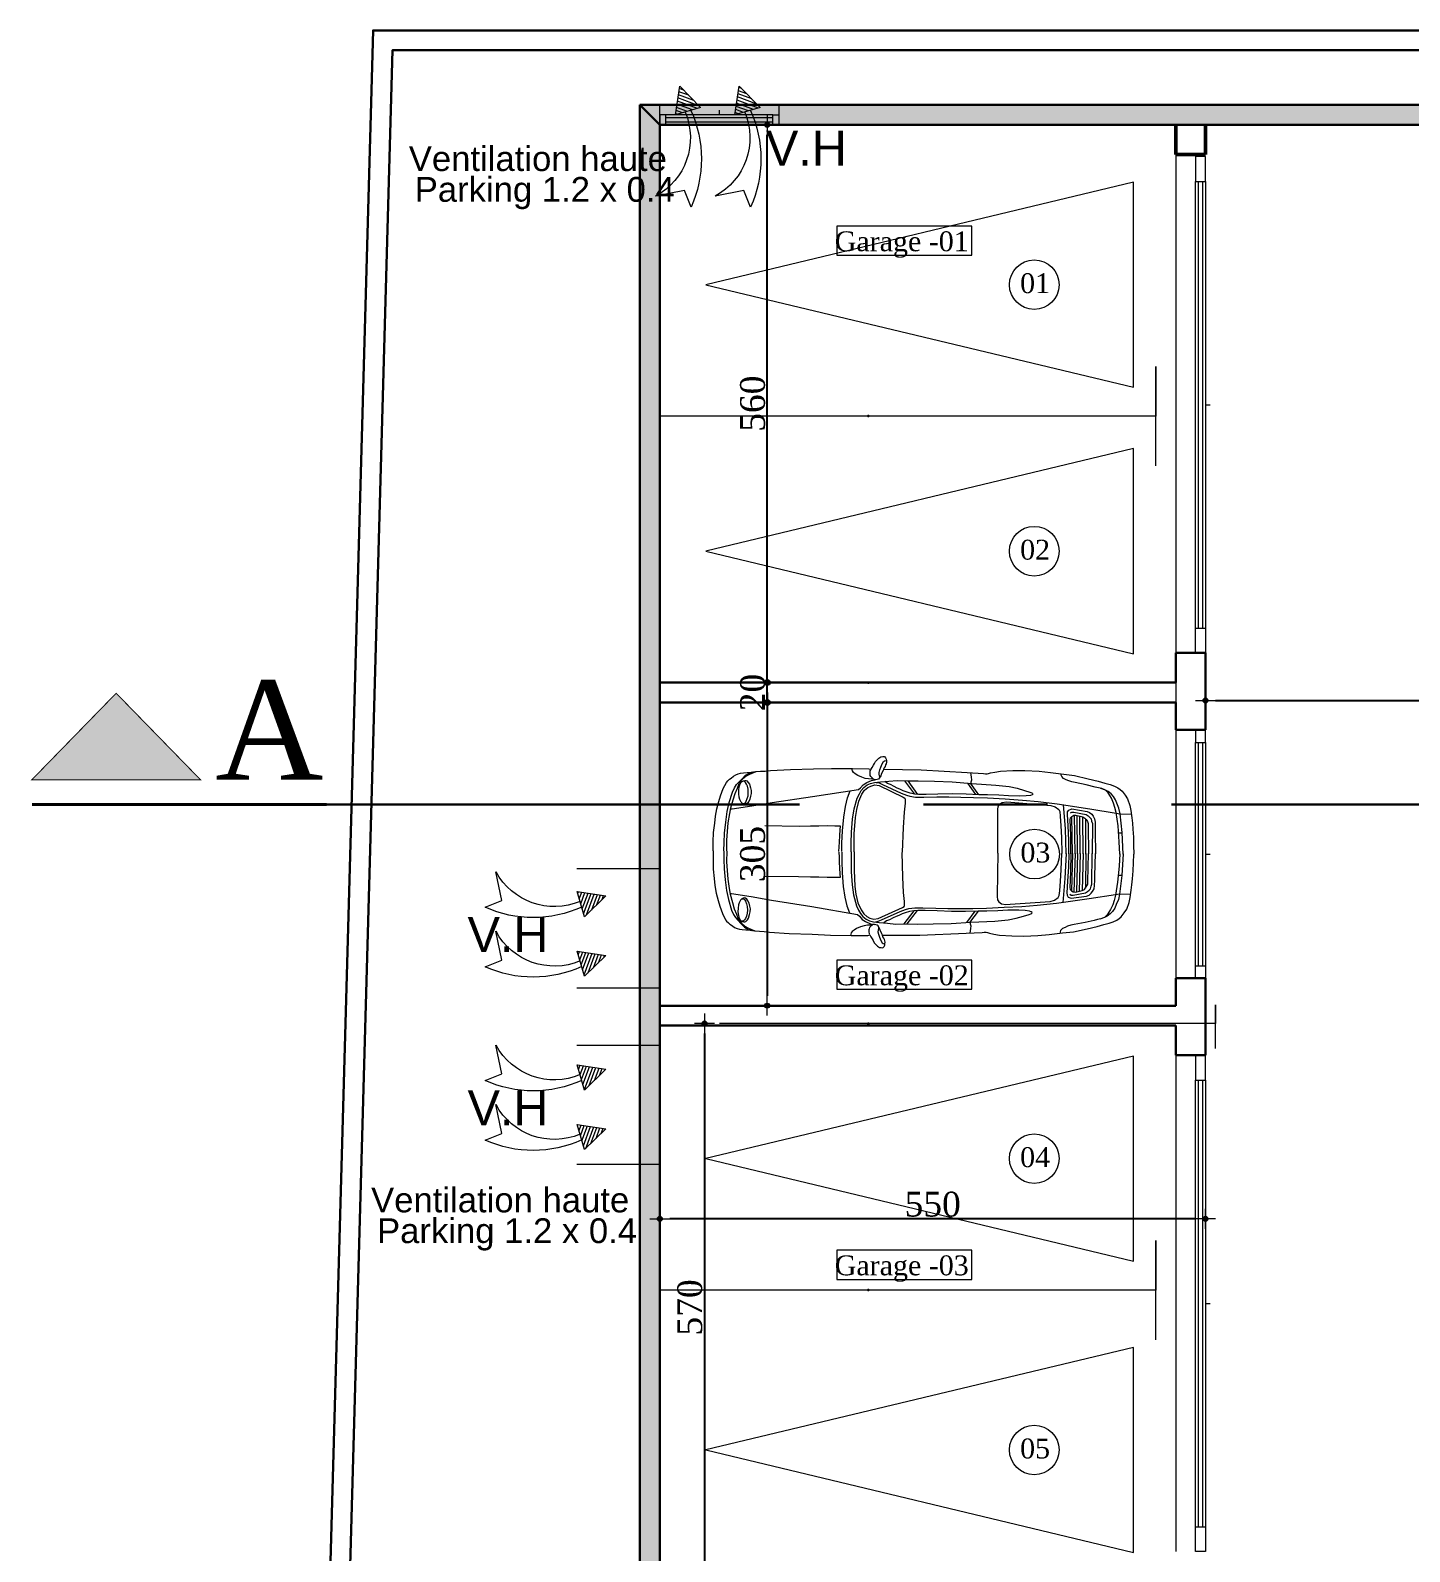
# Model space of a CAD drawing. Header units: metres. Extents: x 0 to 4415, y 1197 to 2590.
# Drawn here: x 1889.97 to 1903.87, y 1261.29 to 1276.61 of the extents above; entities that cross this region are included whole.
import ezdxf
from ezdxf.enums import TextEntityAlignment as Align

# ---------------------------------------------------------------- set-up
doc = ezdxf.new("R2010")
doc.units = ezdxf.units.M
for name, pattern in [('AXES', [2, 1.25, -0.25, 0.25, -0.25]), ('CACHE2', [4.7625, 3.175, -1.5875]), ('CONTINU', [0])]:
    doc.linetypes.add(name, pattern=pattern)
doc.layers.get('DEFPOINTS').update_dxf_attribs({"lineweight": 5})
doc.layers.add('00-axe', color=7, linetype='AXES', lineweight=5, true_color=0xdb0000)
for name, color, linetype, lineweight in [('00-cot-ext 2', 7, 'Continuous', 13), ('00-Menuiserie', 152, 'CONTINU', 5), ('00-MUR', 7, 'Continuous', 30), ('00-texte', 7, 'Continuous', 13), ('Archi sécurit', 191, 'Continuous', 0), ('caché', 20, 'CACHE2', 13), ('gris', 251, 'Continuous', 9), ('mur', 7, 'Continuous', 50), ('vue', 7, 'Continuous', 5)]:
    doc.layers.add(name, color=color, linetype=linetype, lineweight=lineweight)
doc.layers.add('SECURITE', color=3, linetype='Continuous')
doc.styles.add('style1', font='romantic.ttf')
doc.styles.add('STYLE2', font='swissl.ttf', dxfattribs={"width": 0.7})
doc.styles.add('style5', font='times.ttf')
doc.styles.add('WALIDcotat', font='times.ttf')
doc.dimstyles.new('walid 100', dxfattribs={"dimscale": 0, "dimtxt": 0.25, "dimasz": 0.1, "dimexe": 1.25, "dimexo": 0.625, "dimgap": 0.02, "dimtad": 1, "dimdec": 0, "dimlfac": 100, "dimrnd": 5, "dimtxsty": 'WALIDcotat', "dimblk": 'COTE', "dimcen": 2.5, "dimse1": 1, "dimse2": 1, "dimclrd": 256, "dimclrt": 256, "dimadec": 0, "dimazin": 0, "dimtfac": 1, "dimtdec": 0, "dimtix": 1, "dimtmove": 2, "dimatfit": 3, "dimldrblk": 'COTE', "dimfxl": 1.25, "dimarcsym": 0})

# ---------------------------------------------------------------- blocks, each defined once
blk = doc.blocks.new('COTE')
at = {"ltscale": 0.05}
h = blk.add_hatch(color=256, dxfattribs=at)
edge = h.paths.add_edge_path()
edge.add_arc((0, 0), 0.25, 0, 360)
for p, q in [((1, 0), (-1, 0)), ((0, -1), (0, 1))]:
    blk.add_line(p, q)
blk.add_circle((0, 0), 0.25)
blk = doc.blocks.new('*D71')
at = {"layer": '00-cot-ext 2', "lineweight": -2, "transparency": 16777216}
blk.add_line((1897.395, 1270.141), (1897.395, 1275.561), dxfattribs=at)
at = {"layer": 'DEFPOINTS', "color": 0, "transparency": 16777216}
for p in [(1897.213, 1275.661), (1897.395, 1275.661), (1897.213, 1270.041)]:
    blk.add_point(p, dxfattribs=at)
at = {"layer": '00-cot-ext 2', "lineweight": -2, "transparency": 16777216, "xscale": 0.1, "yscale": 0.1, "zscale": 0.1}
for p, rotation in [((1897.395, 1275.661), 90), ((1897.395, 1270.041), 270)]:
    blk.add_blockref('COTE', p, dxfattribs=dict(at, rotation=rotation))
at = {"layer": '00-cot-ext 2', "transparency": 16777216, "insert": (1897.248, 1272.851), "char_height": 0.25, "attachment_point": 5, "rotation": 90, "style": 'WALIDcotat'}
blk.add_mtext('560', dxfattribs=at)
blk = doc.blocks.new('A$C6EC847CB')
for p, q in [((0.95, 0.1), (0.05, 0.1)), ((0.95, 0.07), (0.05, 0.07)), ((0.05, 0.03), (0.95, 0.03)), ((0.05, 0), (0.95, 0))]:
    blk.add_line(p, q)
for points in [[(0.05, 0), (0.05, 0.1), (0, 0.1), (0, 0)], [(0.95, 0), (0.95, 0.1), (1, 0.1), (1, 0)]]:
    blk.add_lwpolyline(points, close=True)
at = {"layer": 'DEFPOINTS'}
blk.add_line((0.5, 0.1), (0.5, 0.1464), dxfattribs=at)
blk = doc.blocks.new('*D77')
at = {"layer": '00-cot-ext 2', "lineweight": -2, "transparency": 16777216}
blk.add_line((1897.395, 1269.741), (1897.395, 1266.886), dxfattribs=at)
at = {"layer": 'DEFPOINTS', "color": 0, "transparency": 16777216}
for p in [(1897.395, 1269.841), (1897.395, 1266.786), (1897.395, 1266.786)]:
    blk.add_point(p, dxfattribs=at)
at = {"layer": '00-cot-ext 2', "lineweight": -2, "transparency": 16777216, "xscale": 0.1, "yscale": 0.1, "zscale": 0.1}
for p, rotation in [((1897.395, 1269.841), 90), ((1897.395, 1266.786), 270)]:
    blk.add_blockref('COTE', p, dxfattribs=dict(at, rotation=rotation))
at = {"layer": '00-cot-ext 2', "transparency": 16777216, "insert": (1897.248, 1268.314), "char_height": 0.25, "attachment_point": 5, "rotation": 90, "style": 'WALIDcotat'}
blk.add_mtext('305', dxfattribs=at)
blk = doc.blocks.new('*D78')
at = {"layer": '00-cot-ext 2', "lineweight": -2, "transparency": 16777216}
blk.add_line((1896.762, 1266.506), (1896.762, 1260.986), dxfattribs=at)
at = {"layer": 'DEFPOINTS', "color": 0, "transparency": 16777216}
for p in [(1897.395, 1266.606), (1896.762, 1260.886), (1896.762, 1260.886)]:
    blk.add_point(p, dxfattribs=at)
at = {"layer": '00-cot-ext 2', "lineweight": -2, "transparency": 16777216, "xscale": 0.1, "yscale": 0.1, "zscale": 0.1}
for p, rotation in [((1896.762, 1266.606), 90), ((1896.762, 1260.886), 270)]:
    blk.add_blockref('COTE', p, dxfattribs=dict(at, rotation=rotation))
at = {"layer": '00-cot-ext 2', "transparency": 16777216, "insert": (1896.615, 1263.746), "char_height": 0.25, "attachment_point": 5, "rotation": 90, "style": 'WALIDcotat'}
blk.add_mtext('570', dxfattribs=at)
blk = doc.blocks.new('*D79')
at = {"layer": '00-cot-ext 2', "lineweight": -2, "transparency": 16777216}
blk.add_line((1901.712, 1264.638), (1896.412, 1264.638), dxfattribs=at)
at = {"layer": 'DEFPOINTS', "color": 0, "transparency": 16777216}
for p in [(1896.312, 1266.286), (1901.812, 1266.286), (1896.312, 1264.638)]:
    blk.add_point(p, dxfattribs=at)
at = {"layer": '00-cot-ext 2', "lineweight": -2, "transparency": 16777216, "xscale": 0.1, "yscale": 0.1, "zscale": 0.1}
for p, rotation in [((1896.312, 1264.638), 180.0000000000024), ((1901.812, 1264.638), 2.318145675417327e-12)]:
    blk.add_blockref('COTE', p, dxfattribs=dict(at, rotation=rotation))
at = {"layer": '00-cot-ext 2', "transparency": 16777216, "insert": (1899.062, 1264.785), "char_height": 0.25, "attachment_point": 5, "style": 'WALIDcotat'}
blk.add_mtext('550', dxfattribs=at)
blk = doc.blocks.new('*D80')
at = {"layer": '00-cot-ext 2', "lineweight": -2, "transparency": 16777216}
blk.add_line((1901.912, 1269.861), (1907.862, 1269.861), dxfattribs=at)
at = {"layer": 'DEFPOINTS', "color": 0, "transparency": 16777216}
for p in [(1901.812, 1269.953), (1907.962, 1269.953), (1907.962, 1269.861)]:
    blk.add_point(p, dxfattribs=at)
at = {"layer": '00-cot-ext 2', "lineweight": -2, "transparency": 16777216, "xscale": 0.1, "yscale": 0.1, "zscale": 0.1, "rotation": 180}
blk.add_blockref('COTE', (1901.812, 1269.861), dxfattribs=at)
at = {"layer": '00-cot-ext 2', "lineweight": -2, "transparency": 16777216, "xscale": 0.1, "yscale": 0.1, "zscale": 0.1}
blk.add_blockref('COTE', (1907.962, 1269.861), dxfattribs=at)
at = {"layer": '00-cot-ext 2', "transparency": 16777216, "insert": (1904.887, 1270.009), "char_height": 0.25, "attachment_point": 5, "style": 'WALIDcotat'}
blk.add_mtext('615', dxfattribs=at)
blk = doc.blocks.new('Extraction')
at = {"layer": 'Archi sécurit'}
h = blk.add_hatch(dxfattribs=at)
h.set_pattern_fill('ANSI31', color=256, scale=0.5, angle=45, style=0)
h.set_pattern_definition([(170, (-73.04207, -226.81192), (0.010853011, 0.061550485), [])])
h.paths.add_polyline_path([(0.849, 1.825), (1.214, 1.442), (1.43, 1.986)])
for p, q in [((1.43, 1.986), (0.849, 1.825)), ((1.214, 1.442), (1.43, 1.986)), ((0.849, 1.825), (1.214, 1.442)), ((0, 0), (0.285, 0.222)), ((0.285, 0.222), (0.728, -0.173))]:
    blk.add_line(p, q, dxfattribs=at)
for centre, radius, start, end in [((2.344, -0.251), 2.357, 125.0861, 173.8942), ((1.868, 0.521), 1.334, 126.6608, 211.3111)]:
    blk.add_arc(centre, radius, start, end, dxfattribs=at)
blk = doc.blocks.new('C3a9va5p')
at = {"color": 0, "linetype": 'ByBlock'}
for p, q in [((164.1, 90.9), (165.9, 92.7)), ((165.9, 92.7), (167.5, 94.3)), ((167.5, 94.3), (169.6, 95.7)), ((169.6, 95.7), (171.4, 95.9)), ((171.4, 95.9), (173, 95.9)), ((173, 95.9), (174.1, 94.7)), ((173.2, 91.8), (175, 92)), ((174.1, 94.7), (174.8, 93.4)), ((174.8, 93.4), (175, 92)), ((175, 92), (175.2, 90.4)), ((21, 76.1), (23.3, 77.7)), ((23.3, 77.7), (25.7, 78.6)), ((25.7, 78.6), (28, 79.2)), ((28, 79.2), (31, 79.5)), ((29.6, 73.6), (33, 77.2)), ((31, 79.5), (34.6, 79.9)), ((33, 77.2), (36.9, 79.4)), ((33.5, 76.3), (37.3, 78.3)), ((34.6, 79.9), (38.9, 80.3)), ((36.9, 79.4), (40.5, 80.5)), ((37.3, 78.3), (43.8, 80.8)), ((38.9, 80.3), (43.2, 80.8)), ((43.2, 80.8), (48.2, 81.2)), ((48.2, 81.2), (53, 81.4)), ((53, 81.4), (58.4, 81.8)), ((58.4, 81.8), (78.4, 82.9)), ((78.4, 82.9), (101.5, 83.5)), ((101.5, 83.5), (119.8, 83.9)), ((119.8, 83.9), (140.9, 84)), ((140.9, 81.5), (140.3, 84)), ((140.9, 84), (157.5, 83.7)), ((141.8, 80.1), (140.9, 81.5)), ((143.6, 78.6), (141.8, 80.1)), ((146.1, 76.9), (143.6, 78.6)), ((150.2, 75.1), (146.1, 76.9)), ((157.5, 83.7), (159.7, 83.2)), ((158.6, 80.3), (158.8, 81.6)), ((158.6, 78.9), (158.6, 80.3)), ((158.6, 78), (158.6, 78.9)), ((158.8, 76.9), (158.6, 78)), ((158.8, 81.6), (159.3, 82.6)), ((159.3, 75.8), (158.8, 76.9)), ((159.7, 83.2), (160.7, 85)), ((160.7, 85), (162, 87.3)), ((162, 87.3), (163, 88.9)), ((163, 88.9), (164.1, 90.9)), ((167.7, 80), (168.4, 82.5)), ((167.9, 78.2), (167.7, 80)), ((168.5, 75.3), (167.9, 78.2)), ((168.4, 82.5), (169.3, 85.2)), ((169.3, 76.6), (168.6, 75.5)), ((169.3, 85.2), (170.9, 88.6)), ((169.9, 78.2), (169.3, 76.6)), ((171.8, 81.8), (169.9, 78.2)), ((170.9, 88.6), (172, 91.1)), ((172.2, 83.2), (171.8, 81.8)), ((172, 91.1), (173.2, 91.8)), ((172.9, 84.8), (172.2, 83.2)), ((172.3, 83.3), (210.1, 82.6)), ((173.8, 86.1), (172.9, 84.8)), ((174.3, 87.5), (173.8, 86.1)), ((174.7, 88.8), (174.3, 87.5)), ((175.2, 90.4), (174.7, 88.8)), ((210.1, 82.6), (256.6, 80.1)), ((256.6, 80.1), (272.9, 78.9)), ((260.8, 75.3), (260.2, 79.8)), ((272.9, 78.9), (274.9, 78.7)), ((274.9, 78.7), (276.7, 78.7)), ((276.7, 78.7), (278.1, 78.9)), ((278.1, 78.9), (280.1, 79.6)), ((280.1, 79.6), (284.4, 80.4)), ((284.4, 80.4), (290.1, 81.3)), ((290.1, 81.3), (302.6, 81.9)), ((302.6, 81.9), (314.6, 82.1)), ((314.6, 82.1), (328.9, 81.2)), ((328.9, 81.2), (340.4, 80)), ((340.4, 80), (353.8, 78.3)), ((351.3, 77.2), (351.3, 78.6)), ((351.8, 75.9), (351.3, 77.2)), ((353.8, 78.3), (364.7, 76.9)), ((364.7, 76.9), (378.5, 73.7)), ((8, 56.5), (10.7, 63.9)), ((10.7, 63.9), (13.9, 70)), ((13.9, 70), (15.1, 71.6)), ((15.1, 71.6), (16.9, 73.2)), ((16.9, 73.2), (18.5, 74.3)), ((18.5, 74.3), (21, 76.1)), ((20, 60.2), (22.1, 64.6)), ((22.1, 64.6), (24.1, 67.7)), ((22.5, 58.9), (25, 64.3)), ((24.1, 67.7), (26.4, 70.2)), ((25, 64.3), (26.6, 68.8)), ((26.3, 62), (26.8, 65.6)), ((26.3, 58.4), (26.3, 62)), ((26.4, 70.2), (29.6, 73.6)), ((26.6, 68.8), (30, 73.4)), ((26.8, 65.6), (27.7, 68.4)), ((27.7, 68.4), (29.1, 70.4)), ((29.1, 70.4), (30.9, 71.5)), ((30, 73.4), (33.5, 76.3)), ((31.6, 71.1), (30.5, 71.3)), ((30.9, 71.5), (32.5, 72)), ((32.3, 70.6), (31.6, 71.1)), ((33.2, 70), (32.3, 70.6)), ((32.5, 72), (33.4, 72)), ((33.9, 68.3), (33.2, 70)), ((33.4, 72), (34.5, 71.5)), ((35, 66.1), (33.9, 68.3)), ((34.5, 71.5), (35.9, 69.9)), ((35.7, 63.1), (35, 66.1)), ((35.9, 60.2), (35.7, 63.1)), ((35.9, 69.9), (37, 68.1)), ((37, 68.1), (38.1, 64.5)), ((38.1, 64.5), (38.6, 61.8)), ((38.6, 61.8), (38.8, 58.8)), ((100.7, 55.6), (146.8, 62.7)), ((136, 54.3), (138.6, 61.4)), ((146.8, 62.7), (148.8, 64.5)), ((147.9, 58.6), (149.7, 61.7)), ((148.8, 64.5), (151.8, 67.6)), ((149.7, 61.7), (152.4, 64.9)), ((153.6, 74), (150.2, 75.1)), ((150.4, 58.1), (153.1, 62.2)), ((151.8, 67.6), (155.2, 69.9)), ((152.4, 64.9), (155.6, 67.4)), ((153.1, 62.2), (156.3, 64.7)), ((157, 73.5), (153.6, 74)), ((155.2, 69.9), (159.9, 71.9)), ((155.6, 67.4), (159, 69)), ((156.3, 64.7), (159.5, 66.2)), ((160.2, 73.2), (157, 73.5)), ((159, 69), (163.1, 69.8)), ((160.6, 74.4), (159.3, 75.8)), ((159.5, 66.2), (163.5, 67.4)), ((159.9, 71.9), (163.7, 72.6)), ((163.7, 72.6), (160.2, 73.2)), ((161.5, 73.7), (160.6, 74.4)), ((162.4, 72.8), (161.5, 73.7)), ((164, 72.6), (162.4, 72.8)), ((163.1, 69.8), (169, 70.5)), ((163.5, 67.4), (167.6, 66.7)), ((165.6, 72.8), (164, 72.6)), ((164.9, 70), (167.6, 69.4)), ((167, 73.2), (165.6, 72.8)), ((167.9, 74.1), (167, 73.2)), ((167.6, 69.4), (171, 67.8)), ((167.6, 66.7), (192.1, 55.2)), ((168.6, 75.5), (167.9, 74.1)), ((169, 70.5), (177.4, 71.2)), ((171, 67.8), (189.8, 59.1)), ((174.9, 69.8), (173.6, 70.9)), ((176.2, 68.9), (174.9, 69.8)), ((179.2, 67.7), (176.2, 68.9)), ((177.4, 71.2), (185.8, 71.8)), ((182.8, 65.7), (179.2, 67.7)), ((185.8, 64.3), (182.8, 65.7)), ((185.8, 71.8), (197.1, 71.5)), ((188.5, 63.2), (185.8, 64.3)), ((191.9, 61.6), (188.5, 63.2)), ((195, 60.4), (191.9, 61.6)), ((203.6, 58.1), (193.7, 71.6)), ((206.8, 57.9), (196.9, 71.5)), ((197.1, 71.5), (207.1, 71.5)), ((207.1, 71.5), (223.4, 71.2)), ((223.4, 71.2), (241.3, 70.4)), ((241.3, 70.4), (261.1, 69)), ((265.1, 57.7), (257, 69.3)), ((268.3, 57.6), (259.9, 69.1)), ((260.4, 69), (260.6, 70.6)), ((260.6, 70.6), (261.1, 72.4)), ((261.1, 72.4), (260.8, 75.3)), ((261.1, 69), (285.3, 67.3)), ((285.3, 67.3), (298.7, 65.9)), ((298.7, 65.9), (306.8, 64)), ((306.8, 64), (314.3, 61.9)), ((314.3, 61.9), (319.7, 60.1)), ((353.6, 73.8), (351.8, 75.9)), ((356.3, 72.7), (353.6, 73.8)), ((358.8, 71.5), (356.3, 72.7)), ((361.9, 70.4), (358.8, 71.5)), ((365.3, 69.7), (361.9, 70.4)), ((376.4, 67.4), (365.3, 69.7)), ((385.3, 65.3), (376.4, 67.4)), ((378.5, 73.7), (388.5, 71.2)), ((388.7, 64.4), (385.3, 65.3)), ((388.5, 71.2), (395.3, 69.3)), ((392.3, 63.7), (388.7, 64.4)), ((395.7, 62.3), (391.2, 63.9)), ((395.9, 62.1), (392.3, 63.7)), ((395.3, 69.3), (400.7, 67.7)), ((398.6, 60.7), (395.7, 62.3)), ((398.4, 59.3), (395.9, 62.1)), ((400.7, 67.7), (404.8, 66.3)), ((404.8, 66.3), (408.4, 64.5)), ((408.4, 64.5), (410.7, 62.9)), ((410.7, 62.9), (412.7, 61.1)), ((4.1, 43.5), (6.1, 50.8)), ((6.1, 50.8), (8, 56.5)), ((14.5, 40.5), (16.6, 49.6)), ((16.6, 49.6), (20, 60.2)), ((18.3, 44.4), (20.7, 52.5)), ((19.5, 43.5), (39.4, 46.3)), ((20.7, 52.5), (22.5, 58.9)), ((26.8, 55), (26.3, 58.4)), ((27.4, 52.7), (26.8, 55)), ((28.8, 50), (27.4, 52.7)), ((29.9, 48.6), (28.8, 50)), ((29.8, 48.8), (31.1, 48.6)), ((31.3, 48), (29.9, 48.6)), ((31.1, 48.6), (32, 48.9)), ((32.4, 47.7), (31.3, 48)), ((32, 48.9), (32.9, 49.5)), ((33.8, 48.2), (32.4, 47.7)), ((32.9, 49.5), (33.8, 51.1)), ((33.8, 51.1), (34.7, 53.6)), ((35.2, 49.1), (33.8, 48.2)), ((34.7, 53.6), (35.6, 56.5)), ((36.3, 50.7), (35.2, 49.1)), ((35.6, 56.5), (35.9, 60.2)), ((37.4, 53.1), (36.3, 50.7)), ((38.1, 56.1), (37.4, 53.1)), ((38.8, 58.8), (38.1, 56.1)), ((39.4, 46.3), (59.8, 49.7)), ((59.8, 49.7), (100.7, 55.6)), ((133.8, 45.7), (136, 54.3)), ((142.6, 43.2), (145.6, 54.1)), ((145.1, 42.5), (147.1, 51.1)), ((145.6, 54.1), (147.9, 58.6)), ((147.1, 51.1), (150.4, 58.1)), ((189.8, 59.1), (195.2, 57)), ((192.1, 55.2), (193.6, 54.1)), ((194.1, 49.1), (192.9, 40)), ((193.6, 54.1), (194.1, 52.9)), ((194.1, 52.9), (194.1, 49.1)), ((199.1, 59), (195, 60.4)), ((195.2, 57), (198.6, 56.1)), ((198.6, 56.1), (204.5, 55.2)), ((203.6, 58.1), (199.1, 59)), ((207.5, 57.9), (203.6, 58.1)), ((204.5, 55.2), (212.7, 55.1)), ((215, 57.8), (207.5, 57.9)), ((212.7, 55.1), (225.8, 55.3)), ((227, 58), (215, 57.8)), ((225.8, 55.3), (237.9, 55.5)), ((241.7, 58.4), (227, 58)), ((237.9, 55.5), (250.1, 55.2)), ((255.6, 58.1), (241.7, 58.4)), ((250.1, 55.2), (262.8, 54.9)), ((268.5, 57.6), (255.6, 58.1)), ((262.8, 54.9), (276.8, 54.4)), ((277.1, 57.6), (268.5, 57.6)), ((276.8, 54.4), (294.7, 53.4)), ((288.2, 57.1), (277.1, 57.6)), ((287.7, 45.7), (289.1, 48)), ((298.2, 56.3), (288.2, 57.1)), ((289.1, 48), (291.8, 49.8)), ((291.8, 49.8), (296.1, 50.5)), ((294.7, 53.4), (312.2, 52.2)), ((296.1, 50.5), (300.6, 50)), ((309.5, 56.1), (298.2, 56.3)), ((300.6, 50), (340.8, 46.7)), ((315.9, 56.3), (309.5, 56.1)), ((312.2, 52.2), (327.9, 50.8)), ((320.2, 56.9), (315.9, 56.3)), ((319.7, 60.1), (321.5, 59.4)), ((322, 57.4), (320.2, 56.9)), ((321.5, 59.4), (322.4, 58.8)), ((322.7, 58.1), (322, 57.4)), ((322.4, 58.8), (322.7, 58.1)), ((327.9, 50.8), (347.3, 48.4)), ((340.8, 46.7), (345.1, 45.5)), ((347.3, 48.4), (380, 43.3)), ((355.4, 23.5), (353.5, 47.5)), ((401.8, 54.1), (398.4, 59.3)), ((401.6, 58.4), (398.6, 60.7)), ((403.8, 55.9), (401.6, 58.4)), ((404, 49.1), (401.8, 54.1)), ((406.1, 52.5), (403.8, 55.9)), ((405.4, 44.8), (404, 49.1)), ((407.4, 48.9), (406.1, 52.5)), ((409.4, 43.9), (407.4, 48.9)), ((412.7, 61.1), (415.6, 57.2)), ((415.6, 57.2), (418.1, 53.3)), ((418.1, 53.3), (420.3, 46.8)), ((420.3, 46.8), (421.5, 41.5)), ((2, 28.8), (2.7, 35.8)), ((2.7, 35.8), (4.1, 43.5)), ((13.1, 29.9), (14.5, 40.5)), ((15.6, 29.2), (17.2, 38.5)), ((17.2, 38.5), (18.3, 44.4)), ((18.1, 43.4), (19.5, 43.5)), ((130.9, 21.2), (132.1, 34.8)), ((132.1, 34.8), (133.8, 45.7)), ((140, 19.8), (141, 33)), ((141, 33), (142.6, 43.2)), ((142.7, 18), (143.9, 34.6)), ((143.9, 34.6), (145.1, 42.5)), ((192.9, 40), (191.9, 24.4)), ((287.2, 42.6), (287.7, 45.7)), ((287.3, 19.2), (287.2, 42.6)), ((345.1, 45.5), (348.7, 42.8)), ((348.7, 42.8), (349.8, 40.7)), ((349.8, 40.7), (350.2, 36)), ((350.2, 36), (350.9, 26.2)), ((357.5, 37.7), (357.7, 40.2)), ((358.1, 26.2), (357.5, 37.7)), ((357.7, 40.2), (358.9, 42)), ((358.9, 42), (362, 43.2)), ((360.4, 32.3), (360.7, 34.3)), ((360.8, 16.6), (360.4, 32.3)), ((360.5, 39.3), (361.8, 40)), ((360.7, 34.3), (362, 35.7)), ((361.8, 40), (363.8, 40)), ((362, 43.2), (377.5, 40.8)), ((362, 35.7), (363.8, 36.8)), ((362.5, -1.7), (362, 35.7)), ((363.8, 40), (376.3, 37.7)), ((363.8, 36.8), (366.1, 37)), ((365.3, -2), (364.5, 36.9)), ((366.1, 37), (372.9, 35.4)), ((367.8, -2), (367.4, 36.7)), ((370.3, -2), (370, 36.1)), ((372.9, 35.4), (375.2, 34)), ((373.2, -2), (373.1, 35.3)), ((375.2, 34), (376.3, 32.7)), ((376.1, -2.2), (376.2, 32.8)), ((376.3, 37.7), (378.3, 36.3)), ((376.3, 32.7), (377.6, 30.6)), ((377.5, 40.8), (379.9, 39.7)), ((378.3, 36.3), (379.9, 34.9)), ((379.9, 39.7), (382, 37.9)), ((379.9, 34.9), (381.3, 33.3)), ((380, 43.3), (406.5, 38.9)), ((381.3, 33.3), (381.9, 30.8)), ((381.9, 30.8), (382.6, 28.6)), ((382, 37.9), (383.3, 36)), ((383.3, 36), (384.9, 33.3)), ((384.9, 33.3), (385.3, 29.9)), ((406.5, 39.6), (405.4, 44.8)), ((408.5, 26.2), (406.5, 39.6)), ((406.5, 38.9), (410.6, 38.2)), ((410.6, 38.4), (409.4, 43.9)), ((412.7, 19.4), (410.6, 38.4)), ((410.6, 38.2), (421.9, 38.1)), ((421.5, 41.5), (422.3, 34.3)), ((422.3, 34.3), (423, 28.8)), ((0.5, 10.2), (0.8, 19.5)), ((0.8, 19.5), (2, 28.8)), ((11.4, 9.3), (11.9, 18.8)), ((11.9, 18.8), (13.1, 29.9)), ((14.1, 11.8), (15.6, 29.2)), ((87, 25.7), (52.5, 26.1)), ((98.7, 25.9), (87, 25.7)), ((107.1, 25.9), (98.7, 25.9)), ((115.8, 26.1), (107.1, 25.9)), ((123, 26), (115.8, 26.1)), ((128.7, 25.8), (123, 26)), ((127.7, 9.9), (128, 16.3)), ((128, 16.3), (128.4, 22.2)), ((128.4, 22.2), (128.7, 25.8)), ((130.2, 8.8), (130.9, 21.2)), ((139.7, 8.7), (140, 19.8)), ((142.6, -0.1), (142.7, 18)), ((191.9, 24.4), (191.1, -0.3)), ((287.5, -1.2), (287.3, 19.2)), ((350.9, 26.2), (351.5, 14.6)), ((356.2, -1.9), (355.4, 23.5)), ((358.8, 11.6), (358.1, 26.2)), ((360.9, -2), (360.8, 16.6)), ((377.6, 30.6), (378.3, 28.6)), ((378.3, 28.6), (378.3, 26.1)), ((378.3, 26.1), (378.6, -2)), ((382.6, 28.6), (382.5, -2.1)), ((385.3, 29.9), (385.5, 24.7)), ((385.5, 24.7), (385.5, 20.2)), ((385.5, 20.2), (385.7, -2.1)), ((409.7, 10.1), (408.5, 26.2)), ((409, 19.2), (412.7, 19.1)), ((413.5, -2.2), (412.7, 19.4)), ((423, 28.8), (423.4, 22.7)), ((423.4, 22.7), (424.1, 14.8)), ((0.5, 0.9), (0.4, -8.4)), ((0.5, 0.9), (0.5, 10.2)), ((11.1, 0.9), (11.4, 9.3)), ((11.1, 0.8), (11.3, -7.6)), ((14.1, 0.8), (14, -10.1)), ((14.1, 0.9), (14.1, 11.8)), ((127.2, 0.2), (127.5, 5.2)), ((127.5, 5.2), (127.7, 9.9)), ((130.2, 0.2), (130.2, 8.8)), ((139.7, -0.1), (139.7, 8.7)), ((351.5, 14.6), (351.9, -1.7)), ((358.9, -2), (358.8, 11.6)), ((410.2, -2.4), (409.7, 10.1)), ((424.1, 14.8), (424.2, 6.6)), ((424.2, 6.6), (424.4, -2.2)), ((0.4, -8.4), (0.5, -17.6)), ((11.3, -7.6), (11.6, -17.1)), ((14, -10.1), (15.1, -27.6)), ((127.2, -0.2), (127.4, -5.2)), ((127.4, -5.2), (127.5, -9.9)), ((127.5, -9.9), (127.7, -16.3)), ((130.2, -0.2), (130.1, -8.9)), ((130.1, -8.9), (130.6, -21.3)), ((139.7, -0.1), (139.6, -9)), ((139.6, -9), (139.7, -20)), ((142.6, -0.1), (142.4, -18.3)), ((191.6, -25.4), (191.1, -0.6)), ((287.5, -1.2), (287, -21.6)), ((351.3, -18), (351.9, -1.7)), ((356.2, -1.5), (355, -26.9)), ((358.6, -15.1), (357.7, -29.6)), ((358.9, -1.5), (358.6, -15.1)), ((361, -1.6), (360.5, -20.2)), ((362.5, -1.8), (361.5, -39.2)), ((365.3, -1.6), (363.9, -40.4)), ((367.8, -1.6), (366.8, -40.3)), ((370.3, -1.7), (369.4, -39.7)), ((373.2, -1.7), (372.5, -39)), ((376.1, -1.5), (375.7, -36.5)), ((377.9, -29.8), (378.6, -1.7)), ((382.2, -32.4), (382.5, -1.8)), ((385.2, -24), (385.7, -1.8)), ((409.6, -14.3), (408, -30.4)), ((410.2, -1.9), (409.6, -14.3)), ((413.5, -2.1), (412.4, -23.7)), ((423.8, -19.2), (424.1, -11.1)), ((424.1, -11.1), (424.4, -2.2)), ((0.5, -17.6), (1.5, -27)), ((1.5, -27), (2.1, -34)), ((11.6, -17.1), (12.6, -28.2)), ((12.6, -28.2), (13.9, -38.9)), ((15.1, -27.6), (16.6, -36.9)), ((86.6, -25.1), (52.1, -25)), ((98.4, -25.5), (86.6, -25.1)), ((106.8, -25.6), (98.4, -25.5)), ((115.4, -25.9), (106.8, -25.6)), ((122.6, -26), (115.4, -25.9)), ((128.3, -25.8), (122.6, -26)), ((127.7, -16.3), (128.1, -22.2)), ((128.1, -22.2), (128.3, -25.8)), ((130.6, -21.3), (131.6, -34.9)), ((139.7, -20), (140.5, -33.2)), ((142.4, -18.3), (143.4, -34.8)), ((192.3, -41), (191.6, -25.4)), ((287, -21.6), (286.6, -45)), ((349.7, -39.3), (350.4, -29.6)), ((350.4, -29.6), (351.3, -18)), ((355, -26.9), (352.8, -50.9)), ((357.7, -29.6), (356.9, -41.2)), ((360.5, -20.2), (359.9, -35.8)), ((377.9, -32.4), (377.9, -29.8)), ((384.9, -33.8), (385.2, -28.6)), ((385.2, -28.6), (385.2, -24)), ((408, -30.4), (405.8, -43.8)), ((408.7, -23.4), (412.4, -23.4)), ((412.4, -23.7), (410, -42.7)), ((422.5, -33.3), (423, -27.2)), ((423, -27.2), (423.8, -19.2)), ((2.1, -34), (3.4, -41.7)), ((3.4, -41.7), (5.4, -49)), ((13.9, -38.9), (15.8, -48)), ((16.6, -36.9), (17.7, -42.8)), ((17.5, -41.8), (18.8, -41.9)), ((17.7, -42.8), (19.9, -51)), ((18.8, -41.9), (38.8, -45.1)), ((38.8, -45.1), (59.1, -48.7)), ((131.6, -34.9), (133.1, -45.8)), ((133.1, -45.8), (135.2, -54.5)), ((140.5, -33.2), (141.9, -43.4)), ((141.9, -43.4), (144.8, -54.4)), ((143.4, -34.8), (144.4, -42.8)), ((144.4, -42.8), (146.4, -51.4)), ((193.3, -50.1), (192.3, -41)), ((286.6, -45), (287, -48.2)), ((348, -46.1), (349.2, -44.1)), ((349.2, -44.1), (349.7, -39.3)), ((356.9, -41.2), (357.1, -43.7)), ((357.1, -43.7), (358.2, -45.5)), ((358.2, -45.5), (361.4, -46.7)), ((359.8, -42.8), (361.2, -43.5)), ((359.9, -35.8), (360.1, -37.8)), ((360.1, -37.8), (361.5, -39.2)), ((361.2, -43.5), (363.2, -43.5)), ((361.4, -46.7), (376.8, -44.6)), ((361.5, -39.2), (363.3, -40.4)), ((363.2, -43.5), (375.7, -41.4)), ((363.3, -40.4), (365.5, -40.6)), ((365.5, -40.6), (372.3, -39.1)), ((372.3, -39.1), (374.6, -37.8)), ((374.6, -37.8), (375.8, -36.4)), ((375.7, -41.4), (377.8, -40.1)), ((375.8, -36.4), (377.2, -34.4)), ((376.8, -44.6), (379.3, -43.5)), ((377.2, -34.4), (377.9, -32.4)), ((377.8, -40.1), (379.4, -38.7)), ((379.3, -43.5), (381.4, -41.7)), ((379.3, -47.1), (405.9, -43.1)), ((379.4, -38.7), (380.8, -37.1)), ((380.8, -37.1), (381.5, -34.7)), ((381.4, -41.7), (382.8, -39.9)), ((381.5, -34.7), (382.2, -32.4)), ((382.8, -39.9), (384.4, -37.2)), ((384.4, -37.2), (384.9, -33.8)), ((405.8, -43.8), (404.7, -49)), ((405.9, -43.1), (410, -42.4)), ((410, -42.7), (408.8, -48.1)), ((410, -42.4), (421.3, -42.6)), ((419.6, -51.2), (420.8, -46)), ((420.8, -46), (421.8, -38.7)), ((421.8, -38.7), (422.5, -33.3)), ((5.4, -49), (7.1, -54.7)), ((7.1, -54.7), (9.8, -62.2)), ((15.8, -48), (19.1, -58.7)), ((19.1, -58.7), (21.1, -63)), ((19.9, -51), (21.6, -57.3)), ((21.6, -57.3), (24.1, -62.8)), ((25.5, -56.9), (25.4, -60.5)), ((25.4, -60.5), (25.9, -64.2)), ((26, -53.5), (25.5, -56.9)), ((26.7, -51.3), (26, -53.5)), ((28.1, -48.6), (26.7, -51.3)), ((29.2, -47.2), (28.1, -48.6)), ((29.1, -47.3), (30.3, -47.2)), ((30.6, -46.6), (29.2, -47.2)), ((30.3, -47.2), (31.2, -47.5)), ((31.7, -46.3), (30.6, -46.6)), ((31.2, -47.5), (32.1, -48.1)), ((33.1, -46.8), (31.7, -46.3)), ((32.1, -48.1), (33, -49.7)), ((33, -49.7), (33.9, -52.3)), ((34.4, -47.7), (33.1, -46.8)), ((33.9, -52.3), (34.8, -55.2)), ((35.5, -49.3), (34.4, -47.7)), ((35, -58.8), (34.7, -61.8)), ((34.8, -55.2), (35, -58.8)), ((36.6, -51.8), (35.5, -49.3)), ((37.3, -54.8), (36.6, -51.8)), ((37.2, -63.2), (37.7, -60.5)), ((38, -57.5), (37.3, -54.8)), ((37.7, -60.5), (38, -57.5)), ((59.1, -48.7), (99.9, -55.2)), ((99.9, -55.2), (145.8, -63)), ((135.2, -54.5), (137.7, -61.6)), ((144.8, -54.4), (147, -58.9)), ((146.4, -51.4), (149.5, -58.5)), ((147, -58.9), (148.8, -62.1)), ((149.5, -58.5), (152.2, -62.6)), ((166.6, -67.3), (191.2, -56.2)), ((170, -68.4), (188.9, -60)), ((188.9, -60), (194.4, -58)), ((191.2, -56.2), (192.8, -55.1)), ((202.8, -59.3), (192.6, -72.6)), ((192.8, -55.1), (193.3, -54)), ((193.3, -54), (193.3, -50.1)), ((198.2, -60.1), (194.1, -61.4)), ((194.4, -58), (197.8, -57.2)), ((205.9, -59.1), (195.8, -72.6)), ((197.8, -57.2), (203.7, -56.3)), ((202.8, -59.3), (198.2, -60.1)), ((206.6, -59.1), (202.8, -59.3)), ((203.7, -56.3), (211.9, -56.4)), ((214.1, -59.2), (206.6, -59.1)), ((211.9, -56.4), (225, -56.8)), ((226.1, -59.5), (214.1, -59.2)), ((225, -56.8), (237, -57.2)), ((240.8, -60.1), (226.1, -59.5)), ((237, -57.2), (249.3, -57.1)), ((254.7, -60.1), (240.8, -60.1)), ((249.3, -57.1), (262, -57)), ((267.6, -59.7), (254.7, -60.1)), ((264.2, -59.8), (255.9, -71.2)), ((267.4, -59.7), (258.9, -71.1)), ((262, -57), (276, -56.7)), ((276.2, -59.8), (267.6, -59.7)), ((276, -56.7), (293.9, -55.9)), ((287.3, -59.5), (276.2, -59.8)), ((287, -48.2), (288.3, -50.4)), ((297.3, -58.9), (287.3, -59.5)), ((288.3, -50.4), (291, -52.3)), ((291, -52.3), (295.3, -53)), ((293.9, -55.9), (311.4, -55)), ((295.3, -53), (299.9, -52.6)), ((308.6, -58.8), (297.3, -58.9)), ((299.9, -52.6), (340, -49.9)), ((315, -59.1), (308.6, -58.8)), ((311.4, -55), (327.1, -53.8)), ((319.3, -59.8), (315, -59.1)), ((321.1, -60.3), (319.3, -59.8)), ((321.8, -61), (321.1, -60.3)), ((321.5, -61.7), (321.8, -61)), ((327.1, -53.8), (346.6, -51.7)), ((340, -49.9), (344.4, -48.8)), ((344.4, -48.8), (348, -46.1)), ((346.6, -51.7), (379.3, -47.1)), ((400.9, -58.2), (397.5, -63.4)), ((403, -60), (400.7, -62.5)), ((403.3, -53.3), (400.9, -58.2)), ((405.3, -56.7), (403, -60)), ((404.7, -49), (403.3, -53.3)), ((406.7, -53.1), (405.3, -56.7)), ((408.8, -48.1), (406.7, -53.1)), ((414.7, -61.5), (417.3, -57.7)), ((417.3, -57.7), (419.6, -51.2)), ((9.8, -62.2), (12.9, -68.4)), ((12.9, -68.4), (14, -70)), ((14, -70), (15.8, -71.6)), ((15.8, -71.6), (17.4, -72.7)), ((17.4, -72.7), (19.8, -74.5)), ((19.8, -74.5), (22.1, -76.2)), ((21.1, -63), (23.1, -66.2)), ((22.1, -76.2), (24.6, -77.1)), ((23.1, -66.2), (25.3, -68.7)), ((24.1, -62.8), (25.6, -67.4)), ((25.3, -68.7), (28.5, -72.2)), ((25.6, -67.4), (28.9, -71.9)), ((25.9, -64.2), (26.7, -66.9)), ((26.7, -66.9), (28.1, -69)), ((28.1, -69), (29.9, -70.1)), ((28.5, -72.2), (31.9, -75.8)), ((28.9, -71.9), (32.3, -74.9)), ((30.6, -69.7), (29.4, -69.9)), ((29.9, -70.1), (31.5, -70.6)), ((31.2, -69.2), (30.6, -69.7)), ((32.2, -68.6), (31.2, -69.2)), ((31.5, -70.6), (32.4, -70.6)), ((31.9, -75.8), (35.7, -78.1)), ((32.9, -67), (32.2, -68.6)), ((32.3, -74.9), (36.1, -77)), ((32.4, -70.6), (33.5, -70.2)), ((34, -64.7), (32.9, -67)), ((33.5, -70.2), (34.9, -68.6)), ((34.7, -61.8), (34, -64.7)), ((34.9, -68.6), (36, -66.8)), ((36, -66.8), (37.2, -63.2)), ((149.1, -75.5), (145, -77.2)), ((145.8, -63), (147.8, -64.8)), ((147.8, -64.8), (150.7, -68)), ((148.8, -62.1), (151.4, -65.3)), ((152.5, -74.4), (149.1, -75.5)), ((150.7, -68), (154.1, -70.3)), ((151.4, -65.3), (154.6, -67.8)), ((152.2, -62.6), (155.3, -65.1)), ((155.9, -74), (152.5, -74.4)), ((154.1, -70.3), (158.9, -72.4)), ((154.6, -67.8), (158, -69.4)), ((155.3, -65.1), (158.5, -66.7)), ((159.1, -73.8), (155.9, -74)), ((158.1, -76.3), (157.7, -77.4)), ((158, -69.4), (162.1, -70.4)), ((159.5, -74.9), (158.1, -76.3)), ((158.5, -66.7), (162.5, -67.9)), ((158.9, -72.4), (162.6, -73.2)), ((162.6, -73.2), (159.1, -73.8)), ((160.4, -74.2), (159.5, -74.9)), ((161.3, -73.3), (160.4, -74.2)), ((162.9, -73.1), (161.3, -73.3)), ((162.1, -70.4), (167.9, -71.1)), ((162.5, -67.9), (166.6, -67.3)), ((164.5, -73.4), (162.9, -73.1)), ((163.9, -70.6), (166.6, -70)), ((165.9, -73.8), (164.5, -73.4)), ((166.8, -74.7), (165.9, -73.8)), ((166.6, -70), (170, -68.4)), ((167.4, -75.9), (166.7, -78.8)), ((167.4, -76.1), (166.8, -74.7)), ((168.1, -77.3), (167.4, -76.1)), ((167.9, -71.1), (176.3, -71.9)), ((173.9, -70.5), (172.5, -71.6)), ((175.2, -69.6), (173.9, -70.5)), ((178.2, -68.5), (175.2, -69.6)), ((176.3, -71.9), (184.7, -72.7)), ((181.8, -66.5), (178.2, -68.5)), ((184.8, -65.2), (181.8, -66.5)), ((184.7, -72.7), (196, -72.6)), ((187.5, -64.1), (184.8, -65.2)), ((190.9, -62.5), (187.5, -64.1)), ((194.1, -61.4), (190.9, -62.5)), ((196, -72.6), (206, -72.7)), ((206, -72.7), (222.3, -72.6)), ((222.3, -72.6), (240.2, -72.1)), ((240.2, -72.1), (260, -71)), ((259.3, -71), (259.5, -72.6)), ((259.5, -72.6), (260, -74.4)), ((260, -74.4), (259.7, -77.3)), ((260, -71), (284.3, -69.7)), ((284.3, -69.7), (297.7, -68.5)), ((297.7, -68.5), (305.8, -66.7)), ((305.8, -66.7), (313.3, -64.8)), ((313.3, -64.8), (318.8, -63)), ((318.8, -63), (320.6, -62.4)), ((320.6, -62.4), (321.5, -61.7)), ((355.2, -76.1), (352.4, -77.2)), ((357.7, -75), (355.2, -76.1)), ((360.9, -73.9), (357.7, -75)), ((364.3, -73.2), (360.9, -73.9)), ((375.4, -71.1), (364.3, -73.2)), ((384.3, -69.1), (375.4, -71.1)), ((377.4, -77.5), (387.4, -75.1)), ((387.7, -68.3), (384.3, -69.1)), ((387.4, -75.1), (394.2, -73.3)), ((391.3, -67.6), (387.7, -68.3)), ((394.7, -66.3), (390.2, -67.8)), ((395, -66.1), (391.3, -67.6)), ((394.2, -73.3), (399.7, -71.8)), ((397.7, -64.8), (394.7, -66.3)), ((397.5, -63.4), (395, -66.1)), ((400.7, -62.5), (397.7, -64.8)), ((399.7, -71.8), (403.7, -70.5)), ((403.7, -70.5), (407.4, -68.7)), ((407.4, -68.7), (409.7, -67.2)), ((409.7, -67.2), (411.7, -65.4)), ((411.7, -65.4), (414.7, -61.5)), ((24.6, -77.1), (26.9, -77.8)), ((26.9, -77.8), (29.8, -78.1)), ((29.8, -78.1), (33.4, -78.6)), ((33.4, -78.6), (37.7, -79)), ((35.7, -78.1), (39.3, -79.2)), ((36.1, -77), (42.6, -79.6)), ((37.7, -79), (42, -79.6)), ((42, -79.6), (47, -80)), ((47, -80), (51.8, -80.3)), ((51.8, -80.3), (57.2, -80.8)), ((57.2, -80.8), (77.1, -82.2)), ((77.1, -82.2), (100.3, -83.1)), ((100.3, -83.1), (118.6, -83.8)), ((118.6, -83.8), (139.7, -84.2)), ((139.7, -81.7), (139, -84.2)), ((140.6, -80.4), (139.7, -81.7)), ((139.7, -84.2), (156.2, -84.2)), ((142.5, -78.8), (140.6, -80.4)), ((145, -77.2), (142.5, -78.8)), ((156.2, -84.2), (158.5, -83.7)), ((157.7, -77.4), (157.4, -78.5)), ((157.4, -78.5), (157.4, -79.4)), ((157.4, -79.4), (157.4, -80.8)), ((157.4, -80.8), (157.6, -82.1)), ((157.6, -82.1), (158.1, -83.1)), ((158.5, -83.7), (159.4, -85.6)), ((159.4, -85.6), (160.7, -87.8)), ((160.7, -87.8), (161.6, -89.4)), ((161.6, -89.4), (162.7, -91.5)), ((162.7, -91.5), (164.5, -93.3)), ((166.7, -78.8), (166.5, -80.7)), ((166.5, -80.7), (167.1, -83.1)), ((167.1, -83.1), (168, -85.9)), ((168, -85.9), (169.6, -89.3)), ((168.8, -78.9), (168.1, -77.3)), ((170.5, -82.5), (168.8, -78.9)), ((169.6, -89.3), (170.7, -91.8)), ((171, -83.9), (170.5, -82.5)), ((170.7, -91.8), (171.8, -92.5)), ((171.6, -85.5), (171, -83.9)), ((171.1, -84), (208.8, -83.8)), ((172.5, -86.8), (171.6, -85.5)), ((173, -88.2), (172.5, -86.8)), ((173.4, -89.6), (173, -88.2)), ((173.8, -91.1), (173.4, -89.6)), ((173.6, -92.8), (173.8, -91.1)), ((208.8, -83.8), (255.4, -82)), ((255.4, -82), (271.7, -81.1)), ((259.7, -77.3), (259, -81.8)), ((271.7, -81.1), (273.7, -80.9)), ((273.7, -80.9), (275.5, -80.9)), ((275.5, -80.9), (276.9, -81.2)), ((276.9, -81.2), (278.9, -81.9)), ((278.9, -81.9), (283.2, -82.8)), ((283.2, -82.8), (288.9, -83.8)), ((288.9, -83.8), (301.3, -84.6)), ((301.3, -84.6), (313.4, -84.9)), ((313.4, -84.9), (327.7, -84.2)), ((327.7, -84.2), (339.2, -83.2)), ((339.2, -83.2), (352.6, -81.7)), ((350.6, -79.2), (350.1, -80.6)), ((350.1, -80.6), (350.1, -82)), ((352.4, -77.2), (350.6, -79.2)), ((352.6, -81.7), (363.5, -80.5)), ((363.5, -80.5), (377.4, -77.5)), ((164.5, -93.3), (166.1, -94.9)), ((166.1, -94.9), (168.1, -96.3)), ((168.1, -96.3), (169.9, -96.5)), ((169.9, -96.5), (171.5, -96.6)), ((171.5, -96.6), (172.7, -95.5)), ((171.8, -92.5), (173.6, -92.8)), ((172.7, -95.5), (173.4, -94.1)), ((173.4, -94.1), (173.6, -92.8))]:
    blk.add_line(p, q, dxfattribs=at)
blk = doc.blocks.new('*D239')
at = {"lineweight": -2, "transparency": 16777216}
for p, q in [((1897.395, 1270.141), (1897.395, 1270.241)), ((1897.395, 1269.841), (1897.395, 1270.041)), ((1897.395, 1269.741), (1897.395, 1269.641))]:
    blk.add_line(p, q, dxfattribs=at)
at = {"layer": 'DEFPOINTS', "color": 0, "transparency": 16777216}
for p in [(1897.395, 1270.041), (1897.395, 1270.041), (1897.395, 1269.841)]:
    blk.add_point(p, dxfattribs=at)
at = {"lineweight": -2, "transparency": 16777216, "xscale": 0.1, "yscale": 0.1, "zscale": 0.1}
for p, rotation in [((1897.395, 1270.041), 270), ((1897.395, 1269.841), 90)]:
    blk.add_blockref('COTE', p, dxfattribs=dict(at, rotation=rotation))
at = {"transparency": 16777216, "insert": (1897.248, 1269.941), "char_height": 0.25, "attachment_point": 5, "rotation": 90, "style": 'WALIDcotat'}
blk.add_mtext('20', dxfattribs=at)

msp = doc.modelspace()

# ---------------------------------------------------------------- hatches: boundary and pattern name
at = {"layer": '00-axe', "lineweight": 30}
h = msp.add_hatch(color=256, dxfattribs=at)
h.dxf.hatch_style = 1
h.paths.add_polyline_path([(1890.833, 1269.934), (1889.984, 1269.063), (1891.682, 1269.063)])
at = {"layer": '00-MUR'}
h = msp.add_hatch(color=256, dxfattribs=at)
h.dxf.hatch_style = 1
h.paths.add_polyline_path([(1929.688, 1275.661), (1919.033, 1275.661), (1919.033, 1275.86), (1896.112, 1275.861), (1896.312, 1275.661), (1915.798, 1275.661), (1929.688, 1275.659)])
h = msp.add_hatch(color=256, dxfattribs=at)
h.dxf.hatch_style = 1
h.paths.add_polyline_path([(1896.312, 1275.661), (1896.112, 1275.861), (1896.112, 1258.71), (1896.312, 1258.91), (1896.312, 1260.786), (1896.312, 1260.986), (1896.312, 1264.387)])

# ---------------------------------------------------------------- linework, layer by layer
at = {"layer": '00-axe', "lineweight": 30, "ltscale": 5}
msp.add_line((1891.47, 1268.813), (1933.365, 1268.813), dxfattribs=at)
at = {"layer": '00-axe', "lineweight": 30, "const_width": 0.01}
msp.add_lwpolyline([(1890.833, 1269.934), (1889.984, 1269.063), (1891.682, 1269.063)], close=True, dxfattribs=at)
at = {"layer": '00-axe', "lineweight": 30, "const_width": 0.03}
msp.add_lwpolyline([(1889.984, 1268.813), (1892.956, 1268.813)], dxfattribs=at)
at = {"layer": '00-MUR'}
for p, q in [((1896.112, 1275.861), (1896.312, 1275.661)), ((1896.112, 1258.71), (1896.112, 1275.861)), ((1896.112, 1275.861), (1919.033, 1275.861)), ((1896.312, 1260.986), (1896.312, 1275.661)), ((1896.312, 1275.661), (1899.612, 1275.661)), ((1896.312, 1275.661), (1896.312, 1274.586)), ((1899.612, 1275.661), (1915.798, 1275.661)), ((1903.012, 1275.661), (1915.798, 1275.661)), ((1896.312, 1273.586), (1896.312, 1265.287)), ((1901.512, 1270.041), (1901.512, 1270.341)), ((1901.812, 1270.341), (1901.512, 1270.341)), ((1901.812, 1269.564), (1901.812, 1270.341)), ((1896.312, 1270.041), (1901.512, 1270.041)), ((1901.512, 1269.841), (1896.312, 1269.841)), ((1901.512, 1269.564), (1901.512, 1269.841)), ((1901.512, 1269.741), (1901.512, 1269.564)), ((1901.812, 1269.564), (1901.512, 1269.564)), ((1901.512, 1266.786), (1901.512, 1267.064)), ((1901.812, 1267.064), (1901.512, 1267.064)), ((1901.812, 1266.286), (1901.812, 1267.064)), ((1896.312, 1266.786), (1901.512, 1266.786)), ((1901.512, 1266.586), (1896.312, 1266.586)), ((1901.512, 1266.286), (1901.512, 1266.586)), ((1901.812, 1266.286), (1901.512, 1266.286)), ((1896.312, 1264.387), (1896.312, 1260.986))]:
    msp.add_line(p, q, dxfattribs=at)
for points in [[(1929.791, 1276.611), (1929.411, 1257.27), (1892.822, 1255.04), (1893.422, 1276.611)], [(1929.791, 1276.611), (1929.411, 1257.27), (1892.822, 1255.04), (1893.422, 1276.611)], [(1929.587, 1276.411), (1929.214, 1257.459), (1893.028, 1255.253), (1893.617, 1276.411)]]:
    msp.add_lwpolyline(points, close=True, dxfattribs=at)
for p in [(1898.414, 1272.726), (1898.414, 1270.041), (1898.414, 1266.606), (1898.414, 1266.606), (1898.414, 1263.921)]:
    msp.add_point(p, dxfattribs=at)
at = {"layer": '00-texte'}
for centre in [(1900.086, 1274.05), (1900.086, 1271.365), (1900.089, 1268.314), (1900.086, 1265.245), (1900.086, 1262.31)]:
    msp.add_circle(centre, 0.25, dxfattribs=at)
at = {"layer": 'caché', "linetype": 'CACHE2'}
for points in [[(1899.455, 1274.64), (1898.097, 1274.64), (1898.097, 1274.346), (1899.455, 1274.346)], [(1899.455, 1267.245), (1898.097, 1267.245), (1898.097, 1266.951), (1899.455, 1266.951)], [(1899.455, 1264.323), (1898.097, 1264.323), (1898.097, 1264.029), (1899.455, 1264.029)]]:
    msp.add_lwpolyline(points, close=True, dxfattribs=at)
at = {"layer": 'gris', "ltscale": 0.1}
for points in [[(1901.086, 1273.016), (1901.086, 1275.084), (1896.777, 1274.05), (1901.086, 1273.016), (1901.086, 1275.084)], [(1901.312, 1272.226), (1901.312, 1273.226), (1901.312, 1272.726), (1896.312, 1272.726)], [(1901.086, 1270.331), (1901.086, 1272.399), (1896.777, 1271.365), (1901.086, 1270.331), (1901.086, 1272.399)], [(1901.912, 1266.356), (1901.912, 1266.794), (1901.912, 1266.606), (1896.912, 1266.606)], [(1901.086, 1264.211), (1901.086, 1266.279), (1896.777, 1265.245), (1901.086, 1264.211), (1901.086, 1266.279)], [(1901.312, 1263.421), (1901.312, 1264.421), (1901.312, 1263.921), (1896.312, 1263.921)], [(1901.086, 1261.276), (1901.086, 1263.344), (1896.777, 1262.31), (1901.086, 1261.276), (1901.086, 1263.344)]]:
    msp.add_lwpolyline(points, dxfattribs=at)
at = {"layer": 'mur'}
for p, q in [((1901.512, 1275.361), (1901.512, 1275.661)), ((1901.812, 1275.361), (1901.812, 1275.661)), ((1901.512, 1275.561), (1901.512, 1275.361)), ((1901.812, 1275.361), (1901.512, 1275.361))]:
    msp.add_line(p, q, dxfattribs=at)
at = {"layer": 'vue'}
for p, q in [((1905.012, 1275.861), (1902.812, 1275.861)), ((1901.512, 1275.361), (1901.512, 1270.341)), ((1901.512, 1272.084), (1901.512, 1267.064)), ((1896.112, 1263.338), (1896.112, 1269.038)), ((1896.112, 1263.338), (1896.112, 1269.038)), ((1896.312, 1268.164), (1895.475, 1268.164)), ((1896.312, 1266.964), (1895.475, 1266.964)), ((1896.312, 1266.586), (1896.312, 1266.386)), ((1896.312, 1266.386), (1895.475, 1266.386)), ((1901.512, 1266.306), (1901.512, 1261.286)), ((1896.312, 1265.186), (1895.475, 1265.186))]:
    msp.add_line(p, q, dxfattribs=at)
msp.add_lwpolyline([(1896.312, 1275.861), (1897.512, 1275.861), (1897.512, 1275.661), (1896.312, 1275.661)], close=True, dxfattribs=at)

# ---------------------------------------------------------------- block references
at = {"layer": '00-cot-ext 2', "xscale": 0.01, "yscale": 0.01, "zscale": 0.01}
msp.add_blockref('C3a9va5p', (1896.845, 1268.336), dxfattribs=at)
at = {"layer": '00-Menuiserie', "xscale": 1.2}
msp.add_blockref('A$C6EC847CB', (1896.312, 1275.661), dxfattribs=at)
at = {"layer": '00-Menuiserie', "rotation": 270}
for p, xscale in [((1901.712, 1270.341), -5), ((1901.712, 1267.064), -2.5), ((1901.712, 1261.286), -5)]:
    msp.add_blockref('A$C6EC847CB', p, dxfattribs=dict(at, xscale=xscale))
at = {"layer": 'SECURITE', "linetype": 'Continuous', "xscale": -0.4999999999994847, "yscale": 0.5, "zscale": 0.5}
for p, rotation in [((1896.627, 1274.832), 329.5918169193043), ((1897.227, 1274.832), 329.5918169193043), ((1894.551, 1267.778), 239.5918169193043), ((1894.551, 1267.178), 239.5918169193043), ((1894.551, 1266.032), 239.5918169193043), ((1894.551, 1265.432), 239.5918169193043)]:
    msp.add_blockref('Extraction', p, dxfattribs=dict(at, rotation=rotation))

# ---------------------------------------------------------------- texts
at = {"layer": '00-axe', "lineweight": 30, "insert": (1891.831, 1270.063), "char_height": 1, "attachment_point": 1, "style": 'style5'}
msp.add_mtext_dynamic_manual_height_columns('A', width=1.68441, gutter_width=12.5, heights=[0], dxfattribs=at)
at = {"layer": '00-texte', "style": 'style1'}
for s, p in [('Garage -01', (1898.075, 1274.387)), ('01', (1899.943, 1273.965)), ('02', (1899.943, 1271.28)), ('03', (1899.946, 1268.229)), ('Garage -02', (1898.075, 1266.992)), ('04', (1899.943, 1265.16)), ('Garage -03', (1898.075, 1264.07)), ('05', (1899.943, 1262.225))]:
    msp.add_text(s, height=0.2, dxfattribs=at).set_placement(p)
at = {"layer": 'SECURITE', "linetype": 'Continuous', "style": 'STYLE2'}
for p in [(1897.789, 1275.425), (1894.782, 1267.503), (1894.782, 1265.757)]:
    msp.add_text('V.H', height=0.35, dxfattribs=at).set_placement(p, align=Align.MIDDLE_CENTER)
for s, p in [('Ventilation haute', (1893.782, 1275.195, 35.817)), ('Parking 1.2 x 0.4', (1893.842, 1274.885, 35.817)), ('Ventilation haute', (1893.402, 1264.704, 35.817)), ('Parking 1.2 x 0.4', (1893.462, 1264.394, 35.817))]:
    msp.add_text(s, height=0.25, dxfattribs=at).set_placement(p)

# ---------------------------------------------------------------- dimensions: what is measured, and where the dimension line sits
dim = msp.add_aligned_dim(p1=(1897.395, 1269.841), p2=(1897.395, 1270.041), distance=0, dimstyle='walid 100', override={"dimscale": 1, "dimfxl": 0})
dim.commit()
dim.dimension.update_dxf_attribs({"geometry": '*D239', "text_midpoint": (1897.248, 1269.941)})
at = {"layer": '00-cot-ext 2'}
for p1, p2, distance, picture, middle in [((1897.213, 1270.041), (1897.213, 1275.661), -0.182, '*D71', (1897.248, 1272.851)), ((1901.812, 1269.953), (1907.962, 1269.953), -0.091, '*D80', (1904.887, 1270.009)), ((1901.812, 1266.286), (1896.312, 1266.286), 1.649, '*D79', (1899.062, 1264.785))]:
    dim = msp.add_aligned_dim(p1=p1, p2=p2, distance=distance, dimstyle='walid 100', override={"dimscale": 1, "dimfxl": 0}, dxfattribs=at)
    dim.commit()
    dim.dimension.update_dxf_attribs({"geometry": picture, "text_midpoint": middle})
for base, p1, p2, picture, middle in [((1897.39499, 1266.78649), (1897.39499, 1269.8415), (1897.39469, 1266.78649), '*D77', (1897.24783, 1268.314)), ((1896.762, 1260.886), (1897.395, 1266.606), (1896.762, 1260.886), '*D78', (1896.615, 1263.746))]:
    dim = msp.add_linear_dim(base=base, p1=p1, p2=p2, angle=90, dimstyle='walid 100', override={"dimscale": 1, "dimfxl": 0}, dxfattribs=at)
    dim.commit()
    dim.dimension.update_dxf_attribs({"geometry": picture, "text_midpoint": middle})

doc.saveas('drawing.dxf')
